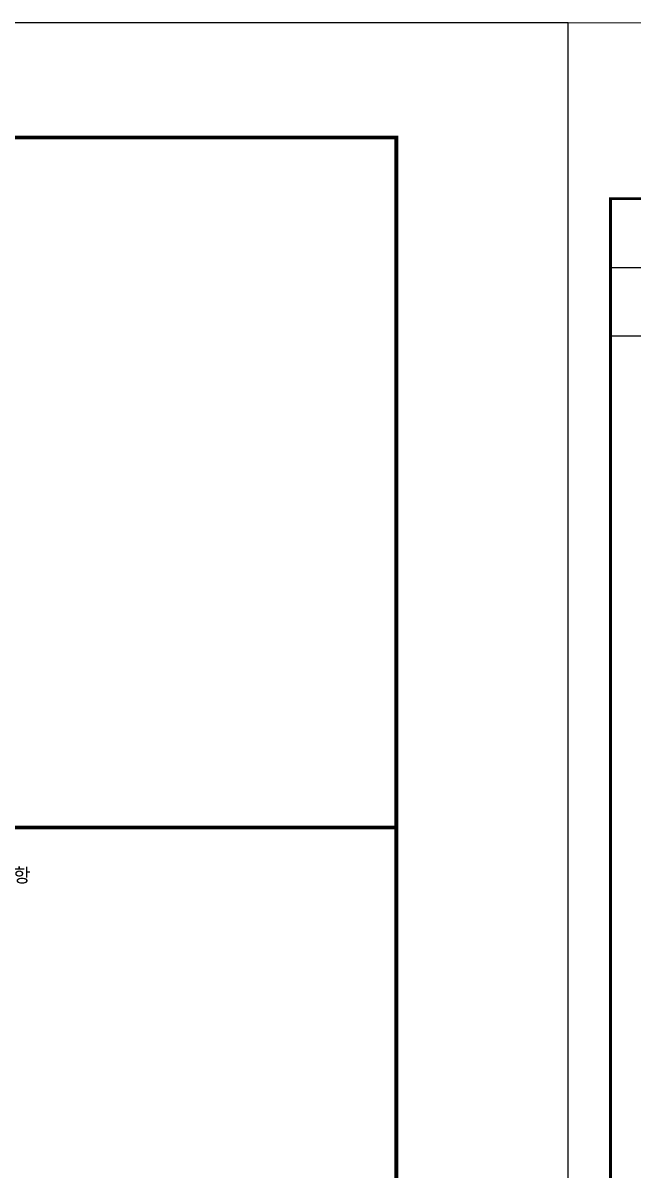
# Model space of a CAD drawing. Header units: millimetres. Extents: x 231380 to 990673, y -319231 to 132826.
# Drawn here: x 495514 to 508552, y -247836 to -223315 of the extents above; entities that cross this region are included whole.
import ezdxf

# ---------------------------------------------------------------- set-up
doc = ezdxf.new("R2010")
doc.units = ezdxf.units.MM
doc.header["$LTSCALE"] = 91
doc.layers.add('FORM-L', color=7, linetype='Continuous')
doc.layers.add('SHOPLINE', color=7, linetype='Continuous')
doc.layers.add('TEXT', color=3, linetype='Continuous', lineweight=9)
doc.styles.add('XRebarSheet', font='Hmkmrhd_0.ttf')

# ---------------------------------------------------------------- blocks, each defined once
blk = doc.blocks.new('dhs_sheet2e')
at = {"color": 7}
blk.add_lwpolyline([(84000, 0), (84000, 59329.4), (0, 59329.4), (0, 0)], close=True, dxfattribs=at)
at = {"color": 30, "const_width": 64.9}
blk.add_lwpolyline([(81003.6, 57331.7), (2996.4, 57331.7), (2996.4, 1997.6), (81003.6, 1997.6)], close=True, dxfattribs=at)
blk.add_lwpolyline([(73013.1, 45291.6), (81003.6, 45291.6)], dxfattribs=at)
at = {"color": 7, "style": 'XRebarSheet'}
blk.add_text('1.특이사항', height=242.71, dxfattribs=at).set_placement((73135.9, 44335.3))
blk = doc.blocks.new('zdfhdthasthw')
at = {"color": 255, "xscale": 0.25, "yscale": 0.25, "zscale": 0.25}
blk.add_blockref('dhs_sheet2e', (0, 0), dxfattribs=at)
blk = doc.blocks.new('zsdfhetshts')
blk.add_lwpolyline([(0, 0), (15120, 0), (15120, 21384), (0, 21384)], close=True)
at = {"layer": 'FORM-L', "const_width": 32.6}
blk.add_lwpolyline([(504, 504), (14616, 504), (14616, 19296), (504, 19296)], close=True, dxfattribs=at)
at = {"layer": 'SHOPLINE'}
blk.add_line((504, 18480), (14625, 18480), dxfattribs=at)
blk.add_lwpolyline([(504, 19296), (14616, 19296), (14616, 17664), (504, 17664)], close=True, dxfattribs=at)

msp = doc.modelspace()

# ---------------------------------------------------------------- block references
at = {"xscale": 4.899999969432586, "yscale": 4.899999969432586, "zscale": 4.899999969432586}
msp.add_blockref('zdfhdthasthw', (404263.6, -295994), dxfattribs=at)
at = {"layer": 'TEXT', "color": 4, "xscale": 1.8, "yscale": 1.8, "zscale": 1.8}
msp.add_blockref('zsdfhetshts', (507163.6, -261806.7), dxfattribs=at)

doc.saveas('drawing.dxf')
